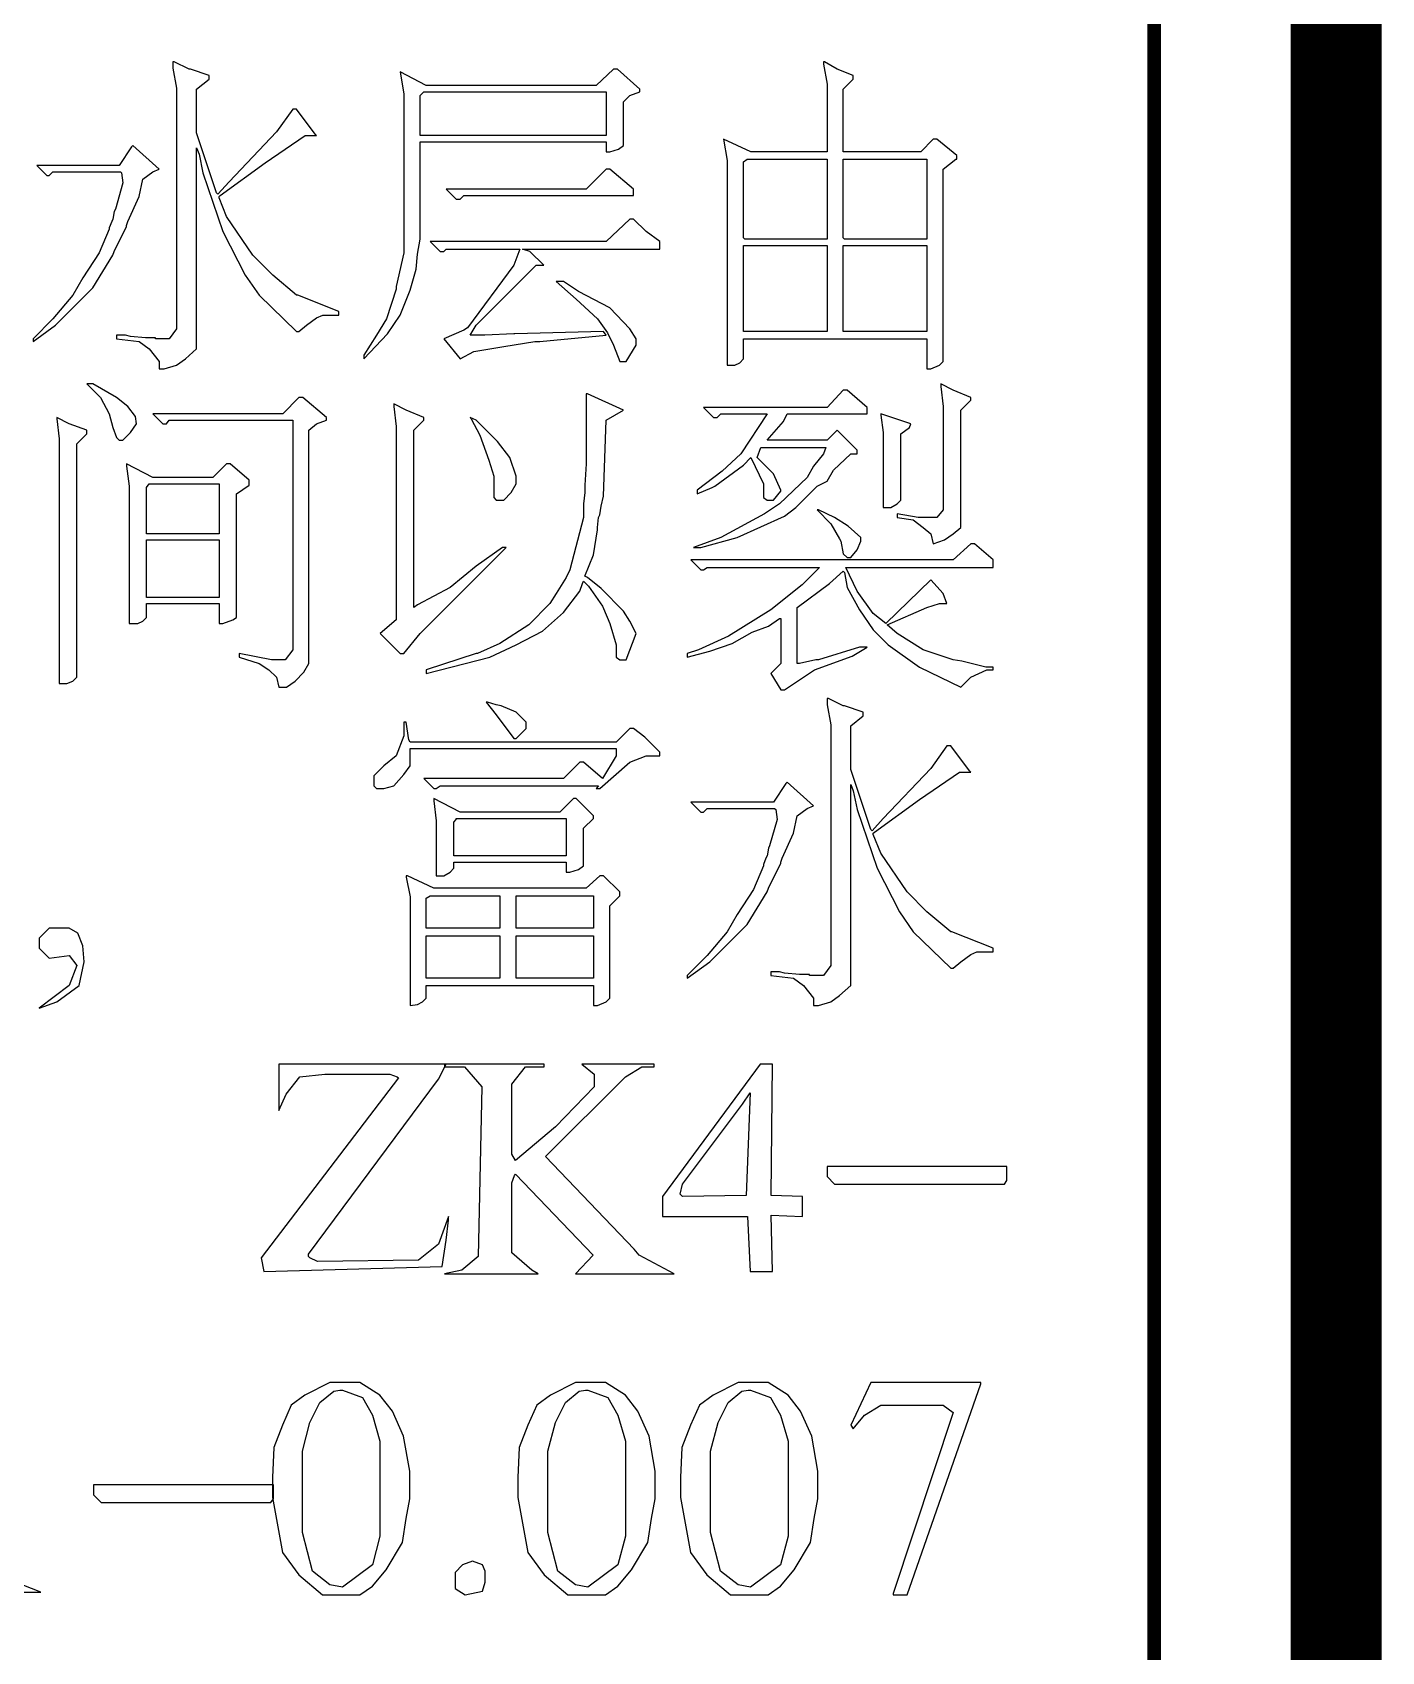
# Model space of a CAD drawing. Extents: x 94 to 452, y -72 to 1042.
# Drawn here: x 436.9 to 451.73, y 356.48 to 374.29 of the extents above; entities that cross this region are included whole.
import ezdxf

# ---------------------------------------------------------------- set-up
doc = ezdxf.new("R2010")
doc.units = 0
doc.header["$MEASUREMENT"] = 0
doc.layers.add('TREE_LAYER', color=7, linetype='Continuous')

msp = doc.modelspace()

# ---------------------------------------------------------------- linework, layer by layer
at = {"layer": 'TREE_LAYER'}
for points, const_width, elevation in [([(451.22612, 995.005583), (451.22612, 11.113007), (451.22612, 10.313007), (451.22612, -71.498816), (94.22612, -71.498816), (94.22612, -69.496695), (94.22612, 9.432416), (94.22612, 10.313007), (94.22612, 11.113007), (94.22612, 13.086307)], 1, 2891.008799), ([(96.22612, 13.086307), (96.22612, 11.113007), (96.22612, 10.313007), (96.22612, 9.432416), (96.22612, 9.432416), (96.22612, -69.496695), (96.22612, -69.498816), (449.22612, -69.498816), (449.22612, -69.498816), (449.22612, 10.313007), (449.22612, 11.113007), (449.22612, 995.005583)], 0.15, 2875.008799)]:
    msp.add_lwpolyline(points, dxfattribs=dict(at, const_width=const_width, elevation=elevation))
at = {"layer": 'TREE_LAYER', "elevation": 1017}
for points in [[(438.453104, 373.961281), (438.439378, 373.961281), (438.439378, 373.892654), (438.480555, 373.673046), (438.480555, 371.024026), (438.398202, 370.914222), (438.247221, 370.914222), (438.247221, 370.927948), (438.137417, 370.927948), (438.137417, 370.927948), (437.972712, 370.941673), (437.91781, 370.955399), (437.821731, 370.955399), (437.821731, 370.914222), (438.06879, 370.886771), (438.178594, 370.804418), (438.288398, 370.667163), (438.288398, 370.667163), (438.288398, 370.58481), (438.3433, 370.58481), (438.480555, 370.625987), (438.576633, 370.694614), (438.700163, 370.804418), (438.700163, 373.014222), (438.700163, 373.014222), (438.727614, 372.945595), (438.76879, 372.739712), (438.988398, 372.094614), (439.235457, 371.614222), (439.386437, 371.394614), (439.798202, 370.996575), (439.825653, 370.996575), (439.908006, 371.065203), (440.01781, 371.147555), (440.086437, 371.175006), (440.264868, 371.175006), (440.264868, 371.216183), (440.264868, 371.216183), (439.811927, 371.394614), (439.798202, 371.394614), (439.537417, 371.614222), (439.31781, 371.83383), (439.029574, 372.25932), (438.947221, 372.465203), (438.947221, 372.478928), (438.960947, 372.492654), (439.455065, 372.849516), (439.89428, 373.151477), (439.908006, 373.151477), (440.01781, 373.151477), (440.004084, 373.165203), (439.798202, 373.439712), (439.798202, 373.439712), (439.757025, 373.439712), (439.578594, 373.192654), (439.057025, 372.643634), (438.933496, 372.506379), (438.91977, 372.520105), (438.700163, 373.178928), (438.700163, 373.65932), (438.837417, 373.769124), (438.837417, 373.769124), (438.837417, 373.810301), (438.631535, 373.878928), (438.61781, 373.878928), (438.453104, 373.961281), (438.453104, 373.961281)], [(443.325308, 373.878928), (443.284131, 373.878928), (443.091974, 373.700497), (441.225308, 373.700497), (440.937072, 373.851477), (440.978249, 373.604418), (440.978249, 371.861281), (440.895896, 371.490693), (440.895896, 371.463242), (440.786092, 371.13383), (440.676288, 370.955399), (440.539033, 370.735791), (440.539033, 370.694614), (440.799818, 370.969124), (440.937072, 371.175006), (441.046876, 371.449516), (441.115504, 371.68285), (441.129229, 371.847555), (441.15668, 372.012261), (441.15668, 373.069124), (441.15668, 373.08285), (443.201778, 373.08285), (443.201778, 373.069124), (443.201778, 372.973046), (443.242955, 372.973046), (443.339033, 373.000497), (443.393935, 373.041673), (443.393935, 373.522065), (443.462563, 373.590693), (443.572367, 373.631869), (443.572367, 373.65932), (443.325308, 373.878928), (443.325308, 373.878928)], [(445.603394, 373.961281), (445.589669, 373.961281), (445.589669, 373.93383), (445.630845, 373.714222), (445.630845, 372.973046), (445.630845, 372.973046), (444.79359, 372.973046), (444.491629, 373.110301), (444.532806, 372.876967), (444.532806, 370.625987), (444.615159, 370.625987), (444.670061, 370.653438), (444.711237, 370.694614), (444.711237, 370.914222), (444.724963, 370.914222), (446.728884, 370.914222), (446.728884, 370.914222), (446.728884, 370.58481), (446.770061, 370.58481), (446.866139, 370.625987), (446.907316, 370.667163), (446.907316, 372.780889), (447.044571, 372.890693), (447.058296, 372.890693), (447.058296, 372.931869), (446.838688, 373.110301), (446.797512, 373.110301), (446.660257, 372.973046), (445.823002, 372.973046), (445.809276, 372.973046), (445.809276, 373.65932), (445.91908, 373.769124), (445.91908, 373.810301), (445.740649, 373.878928), (445.603394, 373.961281), (445.603394, 373.961281)], [(441.184131, 373.618144), (441.197857, 373.631869), (443.201778, 373.631869), (443.201778, 373.618144), (443.201778, 373.151477), (443.201778, 373.151477), (441.15668, 373.151477), (441.15668, 373.151477), (441.15668, 373.590693), (441.184131, 373.618144), (441.184131, 373.618144)], [(438.000163, 373.041673), (437.986437, 373.027948), (437.849182, 372.822065), (436.9433, 372.822065), (437.053104, 372.712261), (437.080555, 372.712261), (437.121731, 372.753438), (437.862908, 372.753438), (437.876633, 372.739712), (437.890359, 372.629908), (437.808006, 372.341673), (437.79428, 372.314222), (437.780555, 372.231869), (437.766829, 372.204418), (437.739378, 372.135791), (437.739378, 372.122065), (437.629574, 371.861281), (437.451143, 371.586771), (437.341339, 371.394614), (437.121731, 371.13383), (436.902123, 370.914222), (436.902123, 370.886771), (437.149182, 371.065203), (437.560947, 371.476967), (437.780555, 371.83383), (437.79428, 371.875006), (437.931535, 372.149516), (437.931535, 372.163242), (437.945261, 372.204418), (438.06879, 372.478928), (438.109967, 372.671085), (438.21977, 372.753438), (438.288398, 372.780889), (438.000163, 373.041673), (438.000163, 373.041673)], [(444.752414, 372.890693), (444.752414, 372.890693), (445.630845, 372.890693), (445.630845, 372.890693), (445.630845, 372.025987), (445.630845, 372.012261), (444.724963, 372.012261), (444.711237, 372.025987), (444.711237, 372.863242), (444.752414, 372.890693), (444.752414, 372.890693)], [(445.809276, 372.890693), (445.823002, 372.890693), (446.728884, 372.890693), (446.728884, 372.890693), (446.728884, 372.025987), (446.728884, 372.012261), (445.823002, 372.012261), (445.809276, 372.025987), (445.809276, 372.890693), (445.809276, 372.890693)], [(443.242955, 372.780889), (443.201778, 372.780889), (442.98217, 372.561281), (441.444916, 372.561281), (441.55472, 372.451477), (441.595896, 372.451477), (441.637072, 372.492654), (443.503739, 372.492654), (443.503739, 372.561281), (443.242955, 372.780889), (443.242955, 372.780889)], [(443.503739, 372.231869), (443.462563, 372.231869), (443.201778, 371.98481), (441.266484, 371.98481), (441.376288, 371.875006), (441.417465, 371.875006), (441.444916, 371.902457), (442.25472, 371.902457), (442.25472, 371.902457), (442.186092, 371.724026), (441.678249, 371.037752), (441.637072, 371.010301), (441.417465, 370.914222), (441.595896, 370.694614), (441.746876, 370.776967), (442.076288, 370.831869), (442.419425, 370.886771), (442.474327, 370.886771), (443.201778, 370.955399), (443.174327, 370.996575), (442.199818, 370.969124), (442.186092, 370.969124), (441.870406, 370.955399), (441.870406, 370.955399), (441.719425, 370.955399), (441.7057, 370.955399), (441.774327, 371.065203), (442.433151, 371.724026), (442.515504, 371.724026), (442.364523, 371.875006), (442.28217, 371.902457), (442.28217, 371.902457), (442.28217, 371.902457), (443.791974, 371.902457), (443.791974, 371.98481), (443.640994, 372.094614), (443.503739, 372.231869), (443.503739, 372.231869)], [(444.711237, 371.943634), (444.724963, 371.943634), (445.630845, 371.943634), (445.630845, 371.943634), (445.630845, 370.996575), (445.630845, 370.996575), (444.724963, 370.996575), (444.711237, 370.996575), (444.711237, 371.943634), (444.711237, 371.943634)], [(445.809276, 371.943634), (445.823002, 371.943634), (446.728884, 371.943634), (446.728884, 371.943634), (446.728884, 370.996575), (446.728884, 370.996575), (445.823002, 370.996575), (445.809276, 370.996575), (445.809276, 371.943634), (445.809276, 371.943634)], [(442.735112, 371.545595), (442.652759, 371.545595), (442.872367, 371.353438), (443.1057, 371.13383), (443.215504, 370.98285), (443.284131, 370.845595), (443.352759, 370.667163), (443.421386, 370.667163), (443.53119, 370.845595), (443.53119, 370.914222), (443.462563, 371.024026), (443.242955, 371.257359), (442.899818, 371.435791), (442.735112, 371.545595), (442.735112, 371.545595)], [(437.560947, 370.420105), (437.492319, 370.420105), (437.6433, 370.269124), (437.739378, 370.090693), (437.780555, 369.939712), (437.821731, 369.829908), (437.849182, 369.802457), (437.890359, 369.802457), (437.972712, 369.88481), (438.041339, 369.980889), (438.027614, 370.063242), (437.945261, 370.173046), (437.821731, 370.269124), (437.560947, 370.420105), (437.560947, 370.420105)], [(442.995896, 370.310301), (442.98217, 370.310301), (442.98217, 369.541673), (442.98217, 369.541673), (442.968445, 369.30834), (442.968445, 369.30834), (442.968445, 369.239712), (442.968445, 369.225987), (442.95472, 369.102457), (442.95472, 369.088732), (442.95472, 369.03383), (442.95472, 369.020105), (442.95472, 368.951477), (442.803739, 368.375006), (442.762563, 368.292654), (442.652759, 368.114222), (442.584131, 368.004418), (442.350798, 367.771085), (442.035112, 367.565203), (441.788053, 367.455399), (441.774327, 367.455399), (441.225308, 367.276967), (441.225308, 367.235791), (441.925308, 367.414222), (442.213543, 367.551477), (442.501778, 367.702457), (442.735112, 367.90834), (442.913543, 368.141673), (442.940994, 368.224026), (442.95472, 368.251477), (443.009621, 368.196575), (443.160602, 367.976967), (443.174327, 367.949516), (443.242955, 367.78481), (443.311582, 367.551477), (443.311582, 367.537752), (443.311582, 367.414222), (443.352759, 367.386771), (443.421386, 367.386771), (443.53119, 367.675006), (443.462563, 367.812261), (443.393935, 367.922065), (443.146876, 368.169124), (442.995896, 368.292654), (442.968445, 368.306379), (443.064523, 368.539712), (443.1057, 368.814222), (443.1057, 368.841673), (443.119425, 368.951477), (443.133151, 368.978928), (443.146876, 369.075006), (443.174327, 369.18481), (443.201778, 370.022065), (443.393935, 370.131869), (442.995896, 370.310301), (442.995896, 370.310301)], [(445.850453, 370.351477), (445.809276, 370.351477), (445.630845, 370.15932), (444.272022, 370.15932), (444.381825, 370.049516), (444.423002, 370.049516), (444.464178, 370.090693), (444.958296, 370.090693), (444.972022, 370.090693), (444.683786, 369.651477), (444.477904, 369.45932), (444.203394, 369.253438), (444.203394, 369.212261), (444.3681, 369.280889), (444.395551, 369.294614), (444.711237, 369.527948), (444.79359, 369.610301), (444.930845, 369.322065), (444.930845, 369.171085), (444.972022, 369.143634), (445.040649, 369.143634), (445.123002, 369.239712), (445.123002, 369.253438), (445.040649, 369.431869), (444.862218, 369.610301), (444.903394, 369.720105), (444.903394, 369.720105), (445.603394, 369.720105), (445.61712, 369.720105), (445.589669, 369.651477), (445.479865, 369.514222), (445.411237, 369.390693), (445.109276, 369.102457), (444.944571, 368.992654), (444.464178, 368.731869), (444.162218, 368.622065), (444.244571, 368.622065), (444.64261, 368.731869), (445.164178, 368.965203), (445.287708, 369.061281), (445.521041, 369.294614), (445.630845, 369.349516), (445.699473, 369.473046), (445.891629, 369.651477), (445.960257, 369.651477), (445.960257, 369.692654), (445.740649, 369.912261), (445.630845, 369.802457), (444.972022, 369.802457), (444.972022, 369.802457), (445.150453, 370.00834), (445.191629, 370.090693), (446.070061, 370.090693), (446.070061, 370.15932), (445.850453, 370.351477), (445.850453, 370.351477)], [(446.879865, 370.420105), (446.879865, 370.420105), (446.879865, 370.392654), (446.907316, 370.173046), (446.907316, 369.03383), (446.838688, 368.951477), (446.632806, 368.951477), (446.399473, 368.992654), (446.399473, 368.951477), (446.577904, 368.924026), (446.687708, 368.841673), (446.770061, 368.773046), (446.797512, 368.663242), (446.921041, 368.704418), (447.01712, 368.773046), (447.099473, 368.841673), (447.099473, 370.131869), (447.209276, 370.241673), (447.209276, 370.269124), (447.01712, 370.351477), (446.879865, 370.420105), (446.879865, 370.420105)], [(439.866829, 370.269124), (439.825653, 370.269124), (439.647221, 370.090693), (438.21977, 370.090693), (438.329574, 369.980889), (438.370751, 369.980889), (438.398202, 370.022065), (439.757025, 370.022065), (439.757025, 370.00834), (439.757025, 367.496575), (439.674672, 367.386771), (439.523692, 367.386771), (439.166829, 367.455399), (439.166829, 367.414222), (439.386437, 367.345595), (439.496241, 367.276967), (439.578594, 367.194614), (439.606045, 367.08481), (439.688398, 367.08481), (439.784476, 367.153438), (439.880555, 367.249516), (439.935457, 367.345595), (439.935457, 369.912261), (440.01781, 369.980889), (440.127614, 370.022065), (440.127614, 370.049516), (439.866829, 370.269124), (439.866829, 370.269124)], [(440.868445, 370.200497), (440.868445, 370.200497), (440.868445, 370.173046), (440.895896, 369.953438), (440.895896, 367.825987), (440.717465, 367.675006), (440.937072, 367.455399), (440.978249, 367.455399), (441.15668, 367.675006), (442.103739, 368.622065), (442.076288, 368.622065), (442.062563, 368.622065), (441.774327, 368.416183), (441.486092, 368.18285), (441.129229, 367.990693), (441.088053, 367.963242), (441.088053, 367.976967), (441.088053, 369.912261), (441.197857, 370.022065), (441.197857, 370.049516), (441.0057, 370.131869), (440.868445, 370.200497), (440.868445, 370.200497)], [(437.162908, 370.049516), (437.162908, 370.049516), (437.162908, 370.035791), (437.190359, 369.816183), (437.190359, 367.125987), (437.272712, 367.125987), (437.341339, 367.153438), (437.382516, 367.194614), (437.382516, 369.761281), (437.492319, 369.871085), (437.492319, 369.912261), (437.300163, 369.980889), (437.162908, 370.049516), (437.162908, 370.049516)], [(441.7057, 370.049516), (441.7057, 370.049516), (441.719425, 370.035791), (441.815504, 369.857359), (441.911582, 369.58285), (441.966484, 369.404418), (441.966484, 369.171085), (441.993935, 369.143634), (442.076288, 369.143634), (442.158641, 369.225987), (442.213543, 369.322065), (442.213543, 369.404418), (442.144916, 369.610301), (442.007661, 369.788732), (441.774327, 370.022065), (441.7057, 370.049516), (441.7057, 370.049516)], [(446.221041, 370.090693), (446.221041, 370.090693), (446.221041, 370.076967), (446.248492, 369.88481), (446.248492, 369.061281), (446.330845, 369.061281), (446.399473, 369.102457), (446.440649, 369.143634), (446.440649, 369.871085), (446.536727, 369.939712), (446.550453, 369.980889), (446.221041, 370.090693), (446.221041, 370.090693)], [(437.931535, 369.541673), (437.931535, 369.541673), (437.931535, 369.514222), (437.958986, 369.294614), (437.958986, 367.78481), (438.055065, 367.78481), (438.109967, 367.812261), (438.151143, 367.853438), (438.151143, 368.004418), (438.151143, 368.004418), (438.947221, 368.004418), (438.947221, 368.004418), (438.947221, 367.78481), (438.988398, 367.78481), (439.098202, 367.825987), (439.139378, 367.853438), (439.139378, 369.212261), (439.276633, 369.30834), (439.276633, 369.322065), (439.276633, 369.363242), (439.070751, 369.541673), (439.029574, 369.541673), (438.878594, 369.390693), (438.21977, 369.390693), (437.931535, 369.541673), (437.931535, 369.541673)], [(438.178594, 369.322065), (438.178594, 369.322065), (438.947221, 369.322065), (438.947221, 369.322065), (438.947221, 368.773046), (438.947221, 368.773046), (438.151143, 368.773046), (438.151143, 368.773046), (438.151143, 369.280889), (438.178594, 369.322065), (438.178594, 369.322065)], [(445.534767, 369.03383), (445.521041, 369.03383), (445.672022, 368.88285), (445.7681, 368.718144), (445.781825, 368.690693), (445.809276, 368.553438), (445.850453, 368.512261), (445.891629, 368.512261), (445.960257, 368.594614), (446.001433, 368.690693), (446.001433, 368.731869), (445.864178, 368.855399), (445.713198, 368.951477), (445.534767, 369.03383), (445.534767, 369.03383)], [(438.151143, 368.690693), (438.151143, 368.704418), (438.947221, 368.704418), (438.947221, 368.690693), (438.947221, 368.086771), (438.947221, 368.073046), (438.151143, 368.073046), (438.151143, 368.086771), (438.151143, 368.690693), (438.151143, 368.690693)], [(447.250453, 368.663242), (447.209276, 368.663242), (447.01712, 368.48481), (444.134767, 368.48481), (444.244571, 368.375006), (444.272022, 368.375006), (444.313198, 368.402457), (445.548492, 368.402457), (445.548492, 368.402457), (445.356335, 368.210301), (445.013198, 367.935791), (444.546531, 367.647555), (444.21712, 367.496575), (444.09359, 367.455399), (444.09359, 367.414222), (444.340649, 367.48285), (444.587708, 367.565203), (444.807316, 367.688732), (444.985747, 367.757359), (445.109276, 367.839712), (445.123002, 367.839712), (445.123002, 367.345595), (445.013198, 367.235791), (445.123002, 367.057359), (445.164178, 367.057359), (445.49359, 367.276967), (445.905355, 367.427948), (446.070061, 367.524026), (445.987708, 367.524026), (445.534767, 367.386771), (445.507316, 367.386771), (445.328884, 367.345595), (445.301433, 367.345595), (445.301433, 367.963242), (445.658296, 368.224026), (445.809276, 368.361281), (445.823002, 368.347555), (445.850453, 368.18285), (445.987708, 367.935791), (446.138688, 367.716183), (446.303394, 367.551477), (446.646531, 367.304418), (447.099473, 367.08481), (447.209276, 367.194614), (447.387708, 367.276967), (447.456335, 367.276967), (447.456335, 367.304418), (447.373982, 367.304418), (447.113198, 367.373046), (447.01712, 367.386771), (446.687708, 367.496575), (446.399473, 367.675006), (446.289669, 367.771085), (446.728884, 367.963242), (446.866139, 368.004418), (446.948492, 368.004418), (446.907316, 368.114222), (446.770061, 368.265203), (446.275943, 367.78481), (446.138688, 367.894614), (445.960257, 368.141673), (445.836727, 368.402457), (445.836727, 368.402457), (447.456335, 368.402457), (447.456335, 368.48481), (447.250453, 368.663242), (447.250453, 368.663242)], [(445.644571, 366.961281), (445.630845, 366.961281), (445.630845, 366.892654), (445.672022, 366.673046), (445.672022, 364.024026), (445.589669, 363.914222), (445.438688, 363.914222), (445.438688, 363.927948), (445.328884, 363.927948), (445.328884, 363.927948), (445.164178, 363.941673), (445.109276, 363.955399), (445.013198, 363.955399), (445.013198, 363.914222), (445.260257, 363.886771), (445.370061, 363.804418), (445.479865, 363.667163), (445.479865, 363.667163), (445.479865, 363.58481), (445.534767, 363.58481), (445.672022, 363.625987), (445.7681, 363.694614), (445.891629, 363.804418), (445.891629, 366.014222), (445.891629, 366.014222), (445.91908, 365.945595), (445.960257, 365.739712), (446.179865, 365.094614), (446.426923, 364.614222), (446.577904, 364.394614), (446.989669, 363.996575), (447.01712, 363.996575), (447.099473, 364.065203), (447.209276, 364.147555), (447.277904, 364.175006), (447.456335, 364.175006), (447.456335, 364.216183), (447.456335, 364.216183), (447.003394, 364.394614), (446.989669, 364.394614), (446.728884, 364.614222), (446.509276, 364.83383), (446.221041, 365.25932), (446.138688, 365.465203), (446.138688, 365.478928), (446.152414, 365.492654), (446.646531, 365.849516), (447.085747, 366.151477), (447.099473, 366.151477), (447.209276, 366.151477), (447.195551, 366.165203), (446.989669, 366.439712), (446.989669, 366.439712), (446.948492, 366.439712), (446.770061, 366.192654), (446.248492, 365.643634), (446.124963, 365.506379), (446.111237, 365.520105), (445.891629, 366.178928), (445.891629, 366.65932), (446.028884, 366.769124), (446.028884, 366.769124), (446.028884, 366.810301), (445.823002, 366.878928), (445.809276, 366.878928), (445.644571, 366.961281), (445.644571, 366.961281)], [(441.897857, 366.920105), (441.884131, 366.920105), (441.993935, 366.78285), (442.186092, 366.522065), (442.213543, 366.522065), (442.323347, 366.631869), (442.323347, 366.700497), (442.213543, 366.810301), (442.048837, 366.878928), (441.993935, 366.892654), (441.897857, 366.920105), (441.897857, 366.920105)], [(441.0057, 366.700497), (440.978249, 366.700497), (440.978249, 366.549516), (440.895896, 366.329908), (440.758641, 366.220105), (440.648837, 366.110301), (440.648837, 366.000497), (440.676288, 365.973046), (440.758641, 365.973046), (440.868445, 366.000497), (440.978249, 366.124026), (441.046876, 366.220105), (441.046876, 366.398536), (441.046876, 366.412261), (443.311582, 366.412261), (443.311582, 366.398536), (443.311582, 366.329908), (443.160602, 366.08285), (442.95472, 366.261281), (442.913543, 366.261281), (442.735112, 366.08285), (441.197857, 366.08285), (441.307661, 365.973046), (441.335112, 365.973046), (441.376288, 366.000497), (443.1057, 366.000497), (443.119425, 366.000497), (443.091974, 365.973046), (443.133151, 365.973046), (443.462563, 366.261281), (443.640994, 366.329908), (443.791974, 366.329908), (443.791974, 366.371085), (443.627269, 366.535791), (443.503739, 366.631869), (443.462563, 366.631869), (443.311582, 366.480889), (441.046876, 366.480889), (441.033151, 366.50834), (441.0057, 366.700497), (441.0057, 366.700497)], [(445.191629, 366.041673), (445.177904, 366.027948), (445.040649, 365.822065), (444.134767, 365.822065), (444.244571, 365.712261), (444.272022, 365.712261), (444.313198, 365.753438), (445.054374, 365.753438), (445.0681, 365.739712), (445.081825, 365.629908), (444.999473, 365.341673), (444.985747, 365.314222), (444.972022, 365.231869), (444.958296, 365.204418), (444.930845, 365.135791), (444.930845, 365.122065), (444.821041, 364.861281), (444.64261, 364.586771), (444.532806, 364.394614), (444.313198, 364.13383), (444.09359, 363.914222), (444.09359, 363.886771), (444.340649, 364.065203), (444.752414, 364.476967), (444.972022, 364.83383), (444.985747, 364.875006), (445.123002, 365.149516), (445.123002, 365.163242), (445.136727, 365.204418), (445.260257, 365.478928), (445.301433, 365.671085), (445.411237, 365.753438), (445.479865, 365.780889), (445.191629, 366.041673), (445.191629, 366.041673)], [(441.307661, 365.863242), (441.307661, 365.863242), (441.307661, 365.835791), (441.335112, 365.616183), (441.335112, 365.012261), (441.417465, 365.012261), (441.486092, 365.053438), (441.527269, 365.094614), (441.527269, 365.163242), (442.762563, 365.163242), (442.762563, 365.163242), (442.762563, 365.053438), (442.803739, 365.053438), (442.899818, 365.080889), (442.95472, 365.122065), (442.95472, 365.53383), (443.064523, 365.643634), (443.064523, 365.671085), (442.872367, 365.863242), (442.844916, 365.863242), (442.693935, 365.712261), (441.595896, 365.712261), (441.307661, 365.863242), (441.307661, 365.863242)], [(441.55472, 365.629908), (441.55472, 365.643634), (442.762563, 365.643634), (442.762563, 365.629908), (442.762563, 365.245595), (442.762563, 365.231869), (441.527269, 365.231869), (441.527269, 365.245595), (441.527269, 365.602457), (441.55472, 365.629908), (441.55472, 365.629908)], [(441.019425, 365.012261), (441.0057, 365.012261), (441.0057, 364.998536), (441.046876, 364.778928), (441.046876, 363.58481), (441.129229, 363.598536), (441.184131, 363.625987), (441.225308, 363.667163), (441.225308, 363.804418), (441.239033, 363.804418), (443.050798, 363.804418), (443.064523, 363.804418), (443.064523, 363.58481), (443.1057, 363.58481), (443.201778, 363.625987), (443.242955, 363.667163), (443.242955, 364.68285), (443.352759, 364.792654), (443.352759, 364.83383), (443.174327, 365.012261), (443.133151, 365.012261), (442.98217, 364.875006), (441.307661, 364.875006), (441.019425, 365.012261), (441.019425, 365.012261)], [(441.266484, 364.792654), (441.266484, 364.792654), (442.035112, 364.792654), (442.035112, 364.792654), (442.035112, 364.435791), (442.035112, 364.435791), (441.239033, 364.435791), (441.225308, 364.435791), (441.225308, 364.765203), (441.266484, 364.792654), (441.266484, 364.792654)], [(442.213543, 364.792654), (442.227269, 364.792654), (443.050798, 364.792654), (443.064523, 364.792654), (443.064523, 364.435791), (443.050798, 364.435791), (442.227269, 364.435791), (442.213543, 364.435791), (442.213543, 364.792654), (442.213543, 364.792654)], [(437.300163, 364.435791), (437.080555, 364.435791), (436.970751, 364.325987), (436.970751, 364.216183), (437.080555, 364.106379), (437.300163, 364.13383), (437.382516, 364.024026), (437.300163, 363.804418), (436.970751, 363.557359), (437.162908, 363.625987), (437.409967, 363.804418), (437.464868, 364.065203), (437.451143, 364.243634), (437.396241, 364.380889), (437.300163, 364.435791), (437.300163, 364.435791)], [(441.225308, 364.353438), (441.239033, 364.353438), (442.035112, 364.353438), (442.035112, 364.353438), (442.035112, 363.886771), (442.035112, 363.886771), (441.239033, 363.886771), (441.225308, 363.886771), (441.225308, 364.353438), (441.225308, 364.353438)], [(442.213543, 364.353438), (442.227269, 364.353438), (443.050798, 364.353438), (443.064523, 364.353438), (443.064523, 363.886771), (443.050798, 363.886771), (442.227269, 363.886771), (442.213543, 363.886771), (442.213543, 364.353438), (442.213543, 364.353438)], [(441.441916, 362.939712), (439.6027, 362.939712), (439.6027, 362.431869), (439.685053, 362.610301), (439.836033, 362.802457), (440.110543, 362.829908), (440.824268, 362.829908), (440.906621, 362.802457), (440.920347, 362.788732), (439.410543, 360.812261), (439.437994, 360.661281), (441.400739, 360.716183), (441.441916, 361.004418), (441.469367, 361.224026), (441.469367, 361.265203), (441.359563, 360.963242), (441.139955, 360.78481), (440.02819, 360.771085), (439.945837, 360.812261), (439.932112, 360.825987), (439.932112, 360.853438), (441.359563, 362.775006), (441.441916, 362.939712), (441.441916, 362.939712)], [(442.522539, 362.939712), (441.4245, 362.939712), (441.4245, 362.912261), (441.644108, 362.912261), (441.836265, 362.692654), (441.795088, 360.825987), (441.616657, 360.675006), (441.4245, 360.63383), (442.453912, 360.63383), (442.385284, 360.675006), (442.165676, 360.867163), (442.165676, 361.635791), (442.193127, 361.718144), (442.206853, 361.731869), (443.057833, 360.839712), (442.865676, 360.63383), (443.94999, 360.63383), (443.565676, 360.839712), (443.510774, 360.90834), (442.536265, 361.924026), (443.414696, 362.802457), (443.593127, 362.912261), (443.730382, 362.912261), (443.730382, 362.939712), (442.934304, 362.939712), (443.071559, 362.829908), (443.071559, 362.692654), (442.646069, 362.253438), (442.206853, 361.88285), (442.165676, 361.951477), (442.165676, 362.720105), (442.316657, 362.912261), (442.522539, 362.912261), (442.522539, 362.939712), (442.522539, 362.939712)], [(445.030614, 362.939712), (444.893359, 362.939712), (443.822771, 361.48481), (443.822771, 361.265203), (444.756104, 361.265203), (444.783555, 360.661281), (445.030614, 360.661281), (445.016888, 361.278928), (445.360025, 361.265203), (445.360025, 361.48481), (445.016888, 361.498536), (445.030614, 362.939712), (445.030614, 362.939712)], [(444.701202, 362.500497), (444.783555, 362.624026), (444.742378, 361.498536), (444.042378, 361.48481), (444.014927, 361.512261), (444.042378, 361.622065), (444.701202, 362.500497), (444.701202, 362.500497)], [(447.607316, 361.814222), (445.630845, 361.814222), (445.630845, 361.704418), (445.713198, 361.622065), (447.579865, 361.622065), (447.607316, 361.663242), (447.607316, 361.814222), (447.607316, 361.814222)], [(436.740715, 359.439712), (436.548558, 359.439712), (436.05444, 359.165203), (436.081891, 359.165203), (436.438754, 359.261281), (436.438754, 359.014222), (436.438754, 357.325987), (436.425028, 357.229908), (436.191695, 357.13383), (436.987773, 357.13383), (436.781891, 357.216183), (436.740715, 357.229908), (436.740715, 357.312261), (436.740715, 359.439712), (436.740715, 359.439712)], [(440.495595, 359.439712), (440.166183, 359.439712), (439.891673, 359.302457), (439.740693, 359.192654), (439.644614, 358.973046), (439.548536, 358.725987), (439.53481, 358.396575), (439.53481, 358.176967), (439.644614, 357.573046), (439.823046, 357.325987), (440.08383, 357.106379), (440.495595, 357.106379), (440.495595, 357.106379), (440.63285, 357.202457), (440.78383, 357.380889), (440.962261, 357.68285), (441.003438, 357.943634), (441.044614, 358.163242), (441.044614, 358.273046), (441.044614, 358.465203), (440.975987, 358.849516), (440.852457, 359.124026), (440.715203, 359.302457), (440.495595, 359.439712), (440.495595, 359.439712)], [(440.275987, 359.357359), (440.303438, 359.357359), (440.523046, 359.275006), (440.63285, 359.08285), (440.715203, 358.794614), (440.715203, 357.751477), (440.63285, 357.435791), (440.303438, 357.188732), (440.166183, 357.216183), (439.974026, 357.367163), (439.864222, 357.792654), (439.864222, 358.68481), (439.946575, 359.000497), (440.056379, 359.220105), (440.207359, 359.343634), (440.275987, 359.357359), (440.275987, 359.357359)], [(443.193612, 359.439712), (442.8642, 359.439712), (442.58969, 359.302457), (442.43871, 359.192654), (442.342632, 358.973046), (442.246553, 358.725987), (442.232828, 358.396575), (442.232828, 358.176967), (442.342632, 357.573046), (442.521063, 357.325987), (442.781847, 357.106379), (443.193612, 357.106379), (443.193612, 357.106379), (443.330867, 357.202457), (443.481847, 357.380889), (443.660279, 357.68285), (443.701455, 357.943634), (443.742632, 358.163242), (443.742632, 358.273046), (443.742632, 358.465203), (443.674004, 358.849516), (443.550475, 359.124026), (443.41322, 359.302457), (443.193612, 359.439712), (443.193612, 359.439712)], [(442.974004, 359.357359), (443.001455, 359.357359), (443.221063, 359.275006), (443.330867, 359.08285), (443.41322, 358.794614), (443.41322, 357.751477), (443.330867, 357.435791), (443.001455, 357.188732), (442.8642, 357.216183), (442.672043, 357.367163), (442.562239, 357.792654), (442.562239, 358.68481), (442.644592, 359.000497), (442.754396, 359.220105), (442.905377, 359.343634), (442.974004, 359.357359), (442.974004, 359.357359)], [(444.981836, 359.439712), (444.652425, 359.439712), (444.377915, 359.302457), (444.226934, 359.192654), (444.130856, 358.973046), (444.034778, 358.725987), (444.021052, 358.396575), (444.021052, 358.176967), (444.130856, 357.573046), (444.309287, 357.325987), (444.570072, 357.106379), (444.981836, 357.106379), (444.981836, 357.106379), (445.119091, 357.202457), (445.270072, 357.380889), (445.448503, 357.68285), (445.48968, 357.943634), (445.530856, 358.163242), (445.530856, 358.273046), (445.530856, 358.465203), (445.462229, 358.849516), (445.338699, 359.124026), (445.201444, 359.302457), (444.981836, 359.439712), (444.981836, 359.439712)], [(444.762229, 359.357359), (444.78968, 359.357359), (445.009287, 359.275006), (445.119091, 359.08285), (445.201444, 358.794614), (445.201444, 357.751477), (445.119091, 357.435791), (444.78968, 357.188732), (444.652425, 357.216183), (444.460268, 357.367163), (444.350464, 357.792654), (444.350464, 358.68481), (444.432817, 359.000497), (444.542621, 359.220105), (444.693601, 359.343634), (444.762229, 359.357359), (444.762229, 359.357359)], [(447.31908, 359.439712), (446.111237, 359.439712), (445.891629, 358.973046), (445.891629, 358.973046), (445.91908, 358.931869), (446.04261, 359.08285), (446.221041, 359.192654), (446.907316, 359.192654), (447.01712, 359.110301), (446.358296, 357.120105), (446.358296, 357.106379), (446.509276, 357.106379), (447.31908, 359.425987), (447.31908, 359.439712), (447.31908, 359.439712)], [(439.544625, 358.314222), (437.568155, 358.314222), (437.568155, 358.204418), (437.650508, 358.122065), (439.517174, 358.122065), (439.544625, 358.163242), (439.544625, 358.314222), (439.544625, 358.314222)], [(441.844603, 357.435791), (441.734799, 357.476967), (441.624996, 357.435791), (441.542643, 357.353438), (441.542643, 357.175006), (441.652447, 357.106379), (441.844603, 357.147555), (441.872054, 357.243634), (441.872054, 357.257359), (441.872054, 357.367163), (441.844603, 357.435791), (441.844603, 357.435791)]]:
    msp.add_lwpolyline(points, dxfattribs=at)

doc.saveas('drawing.dxf')
